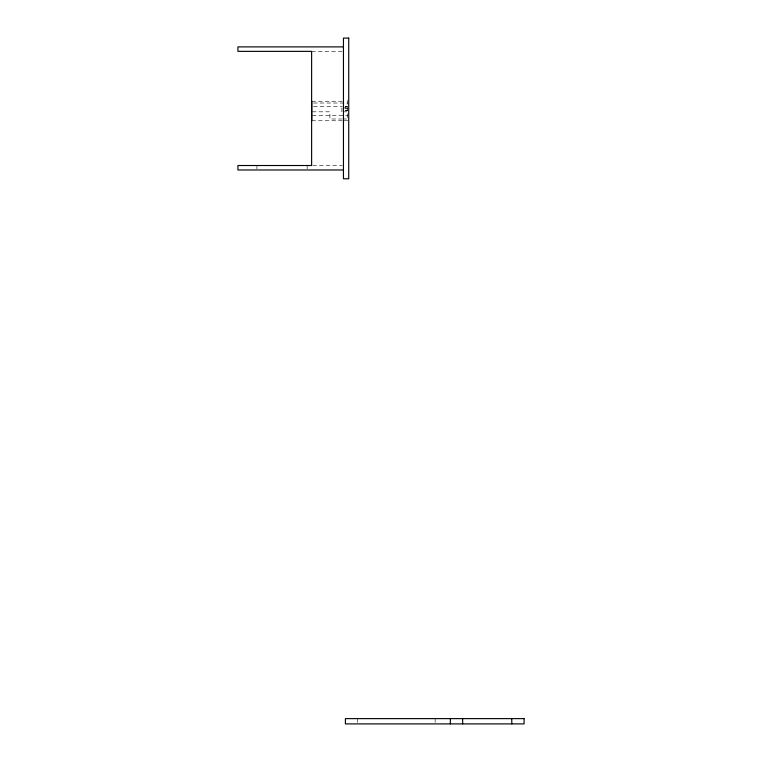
<?xml version="1.0" encoding="UTF-8"?>
<svg xmlns="http://www.w3.org/2000/svg" width="762" height="762" viewBox="0 0 762 762"><rect width="100%" height="100%" fill="white"/><g stroke="black" fill="none" stroke-linecap="round" stroke-linejoin="round"><path stroke-width="0.57" stroke-dasharray="3.81 2.86" d="M311.62 51.359L342.271 51.359M311.801 101.26L342.281 101.26M313.496 103.022L347.491 103.022M347.548 106.309L345.205 106.309L345.205 110.566L347.548 110.566M313.496 106.537L340.462 106.537A3.515 3.515 0 0 0 342.214 106.07M345.205 106.68L347.548 106.68M342.995 107.947L347.491 107.947M345.205 108.442L347.548 108.442M345.205 110.195L347.548 110.195M312.325 111.814L329.908 111.814L329.908 118.986L341.633 118.986M342.995 111.814L347.491 111.814M312.325 115.472L347.491 115.472M342.805 118.986L347.491 118.986M311.801 120.748L342.281 120.748M343.976 120.748L347.491 120.748L347.491 99.651M312.801 165.516L342.271 165.516M435.14 718.623L435.14 722.843M357.721 718.623L357.721 722.843M341.871 107.947L341.871 111.814M307.153 165.516L307.153 168.869M256.908 165.516L256.908 168.869"/><path stroke-width="1.14" d="M343.452 46.892L237.925 46.892L237.925 51.359L311.62 51.359L311.62 165.516L237.925 165.516L237.925 169.983L343.452 169.983M511.769 718.623L511.769 723.9M462.658 718.623L462.658 723.9M450.352 718.623L450.352 723.9M311.801 101.26L311.801 120.748M348.729 38.1L343.452 38.1L343.452 178.775L348.729 178.775L348.729 38.1M524.075 718.623L345.415 718.623L345.415 723.9L524.075 723.9L524.075 718.623"/></g></svg>
